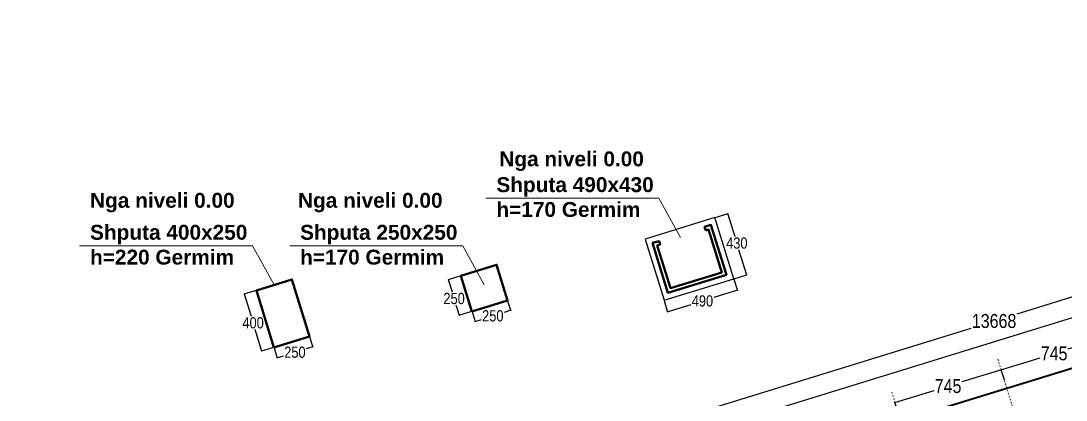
# Model space of a CAD drawing. Header units: centimetres. Extents: x 85226 to 578505, y -13061 to 170378.
# Drawn here: x 441273 to 448288, y 122986 to 125531 of the extents above; entities that cross this region are included whole.
import ezdxf

# ---------------------------------------------------------------- set-up
doc = ezdxf.new("R2010")
doc.units = ezdxf.units.CM
doc.linetypes.add('Dashed', pattern=[10.666667, 5.333333, -5.333333])
for name, color, linetype, lineweight in [('Akset_Pen_No__13', 13, 'Continuous', 18), ('Dimensionet', 150, 'Continuous', 15), ('Fasada', 7, 'Continuous', 15), ('Fasada_Pen_No__1', 1, 'Continuous', 18), ('Fasada_Pen_No__32', 32, 'Continuous', 18), ('muri', 7, 'Continuous', 40), ('Shtyllat', 1, 'Continuous', 25), ('Spotat', 1, 'Continuous', 15)]:
    doc.layers.add(name, color=color, linetype=linetype, lineweight=lineweight)
doc.styles.add('Dimensionet CM', font='swissc.ttf', dxfattribs={"height": 15})
doc.dimstyles.new('Maxi shkronjat', dxfattribs={"dimscale": 2, "dimtxt": 30, "dimasz": 1, "dimexe": 1, "dimexo": 1, "dimgap": 3, "dimtad": 0, "dimtih": 1, "dimtoh": 1, "dimzin": 9, "dimtxsty": 'Dimensionet CM', "dimblk": 'ARCHTICK', "dimcen": 1, "dimdle": 1, "dimadec": 0, "dimazin": 0, "dimtfac": 1, "dimtmove": 0, "dimatfit": 3, "dimldrblk": 'ARCHTICK', "dimfxl": 1, "dimarcsym": 0})

# ---------------------------------------------------------------- blocks, each defined once
blk = doc.blocks.new('_ArchTick')
at = {"layer": 'Spotat', "color": 0, "const_width": 0.15}
blk.add_lwpolyline([(-0.5, -0.5), (0.5, 0.5)], dxfattribs=at)
blk = doc.blocks.new('*D4425')
at = {"layer": 'DEFPOINTS', "color": 0, "transparency": 16777216}
for p in [(443209.9, 123412.8), (442971, 123339.1), (443231.3, 123343.4)]:
    blk.add_point(p, dxfattribs=at)
at = {"layer": 'Dimensionet', "color": 0, "lineweight": -2, "transparency": 16777216}
for p, q in [((443210.5, 123410.8), (443231.9, 123341.5)), ((443233.2, 123344), (443187.7, 123330)), ((442971.6, 123337.2), (442993, 123267.9)), ((442990.5, 123269.2), (443036, 123283.2))]:
    blk.add_line(p, q, dxfattribs=at)
at = {"layer": 'Dimensionet', "color": 0, "lineweight": -2, "transparency": 16777216, "xscale": 2, "yscale": 2, "zscale": 2}
for p, rotation in [((443231.3, 123343.4), 17.12999999998886), ((442992.4, 123269.8), 197.1299999999888)]:
    blk.add_blockref('_ArchTick', p, dxfattribs=dict(at, rotation=rotation))
at = {"layer": 'Dimensionet', "color": 0, "transparency": 16777216, "insert": (443111.8, 123306.6), "char_height": 15, "attachment_point": 5, "style": 'Dimensionet CM'}
blk.add_mtext('{\\H5x;250}', dxfattribs=at)
blk = doc.blocks.new('*D4426')
at = {"layer": 'DEFPOINTS', "color": 0, "transparency": 16777216}
for p in [(442771.9, 123696.3), (442853.2, 123721.4), (442971, 123339.1)]:
    blk.add_point(p, dxfattribs=at)
at = {"layer": 'Dimensionet', "color": 0, "lineweight": -2, "transparency": 16777216}
for p, q in [((442851.3, 123720.8), (442770, 123695.7)), ((442771.3, 123698.2), (442817.5, 123548.3)), ((442890.3, 123312.2), (442844.9, 123459.4)), ((442969.1, 123338.5), (442887.8, 123313.5))]:
    blk.add_line(p, q, dxfattribs=at)
at = {"layer": 'Dimensionet', "color": 0, "lineweight": -2, "transparency": 16777216, "xscale": 2, "yscale": 2, "zscale": 2}
for p, rotation in [((442771.9, 123696.3), 107.1299999999913), ((442889.7, 123314.1), 287.1299999999913)]:
    blk.add_blockref('_ArchTick', p, dxfattribs=dict(at, rotation=rotation))
at = {"layer": 'Dimensionet', "color": 0, "transparency": 16777216, "insert": (442831.2, 123503.9), "char_height": 15, "attachment_point": 5, "style": 'Dimensionet CM'}
blk.add_mtext('{\\H5x;400}', dxfattribs=at)
blk = doc.blocks.new('*D4427')
at = {"layer": 'DEFPOINTS', "color": 0, "transparency": 16777216}
for p in [(444538.9, 123654.8), (444300, 123581.1), (444559.6, 123587.6)]:
    blk.add_point(p, dxfattribs=at)
at = {"layer": 'Dimensionet', "color": 0, "lineweight": -2, "transparency": 16777216}
for p, q in [((444539.5, 123652.8), (444560.2, 123585.7)), ((444300.6, 123579.2), (444321.3, 123512.1)), ((444561.5, 123588.2), (444516, 123574.2)), ((444318.8, 123513.4), (444364.3, 123527.4))]:
    blk.add_line(p, q, dxfattribs=at)
at = {"layer": 'Dimensionet', "color": 0, "lineweight": -2, "transparency": 16777216, "xscale": 2, "yscale": 2, "zscale": 2}
for p, rotation in [((444559.6, 123587.6), 17.13000000002414), ((444320.7, 123514), 197.1300000000241)]:
    blk.add_blockref('_ArchTick', p, dxfattribs=dict(at, rotation=rotation))
at = {"layer": 'Dimensionet', "color": 0, "transparency": 16777216, "insert": (444440.2, 123550.8), "char_height": 15, "attachment_point": 5, "style": 'Dimensionet CM'}
blk.add_mtext('{\\H5x;250}', dxfattribs=at)
blk = doc.blocks.new('*D4428')
at = {"layer": 'DEFPOINTS', "color": 0, "transparency": 16777216}
for p in [(444141.3, 123793.8), (444226.4, 123820), (444300, 123581.1)]:
    blk.add_point(p, dxfattribs=at)
at = {"layer": 'Dimensionet', "color": 0, "lineweight": -2, "transparency": 16777216}
for p, q in [((444224.5, 123819.4), (444139.4, 123793.2)), ((444140.7, 123795.7), (444166.6, 123711.6)), ((444215.5, 123553), (444194.1, 123622.5)), ((444298.1, 123580.5), (444213, 123554.3))]:
    blk.add_line(p, q, dxfattribs=at)
at = {"layer": 'Dimensionet', "color": 0, "lineweight": -2, "transparency": 16777216, "xscale": 2, "yscale": 2, "zscale": 2}
for p, rotation in [((444141.3, 123793.8), 107.1299999999634), ((444214.9, 123554.9), 287.1299999999633)]:
    blk.add_blockref('_ArchTick', p, dxfattribs=dict(at, rotation=rotation))
at = {"layer": 'Dimensionet', "color": 0, "transparency": 16777216, "insert": (444180.4, 123667.1), "char_height": 15, "attachment_point": 5, "style": 'Dimensionet CM'}
blk.add_mtext('{\\H5x;250}', dxfattribs=at)
blk = doc.blocks.new('*D4429')
at = {"layer": 'DEFPOINTS', "color": 0, "transparency": 16777216}
for p in [(446057.7, 123799.9), (446081.4, 123722.9), (445589.5, 123655.6)]:
    blk.add_point(p, dxfattribs=at)
at = {"layer": 'Dimensionet', "color": 0, "lineweight": -2, "transparency": 16777216}
for p, q in [((446058.3, 123798), (446082, 123721)), ((446083.4, 123723.5), (445924.2, 123674.5)), ((445590, 123653.7), (445613.8, 123576.7)), ((445611.3, 123578), (445770.8, 123627.2))]:
    blk.add_line(p, q, dxfattribs=at)
at = {"layer": 'Dimensionet', "color": 0, "lineweight": -2, "transparency": 16777216, "xscale": 2, "yscale": 2, "zscale": 2}
for p, rotation in [((446081.4, 123722.9), 17.13000000059913), ((445613.2, 123578.6), 197.1300000005991)]:
    blk.add_blockref('_ArchTick', p, dxfattribs=dict(at, rotation=rotation))
at = {"layer": 'Dimensionet', "color": 0, "transparency": 16777216, "insert": (445847.5, 123650.8), "char_height": 15, "attachment_point": 5, "style": 'Dimensionet CM'}
blk.add_mtext('{\\H5x;490}', dxfattribs=at)
blk = doc.blocks.new('*D4430')
at = {"layer": 'DEFPOINTS', "color": 0, "transparency": 16777216}
for p in [(445931.1, 124210.8), (446017.2, 124237.4), (446057.7, 123799.9)]:
    blk.add_point(p, dxfattribs=at)
at = {"layer": 'Dimensionet', "color": 0, "lineweight": -2, "transparency": 16777216}
for p, q in [((445933, 124211.4), (446019.1, 124238)), ((446016.6, 124239.3), (446064.6, 124083.7)), ((446144.4, 123824.5), (446092, 123994.8)), ((446059.6, 123800.5), (446145.8, 123827))]:
    blk.add_line(p, q, dxfattribs=at)
at = {"layer": 'Dimensionet', "color": 0, "lineweight": -2, "transparency": 16777216, "xscale": 2, "yscale": 2, "zscale": 2}
for p, rotation in [((446017.2, 124237.4), 107.1300000000878), ((446143.9, 123826.5), 287.1300000000878)]:
    blk.add_blockref('_ArchTick', p, dxfattribs=dict(at, rotation=rotation))
at = {"layer": 'Dimensionet', "color": 0, "transparency": 16777216, "insert": (446078.3, 124039.2), "char_height": 15, "attachment_point": 5, "style": 'Dimensionet CM'}
blk.add_mtext('{\\H5x;430}', dxfattribs=at)
blk = doc.blocks.new('*D4459')
at = {"layer": 'DEFPOINTS', "color": 0, "transparency": 16777216}
for p in [(447852.1, 123189.1), (447874.4, 123116.7), (447162.5, 122897.3)]:
    blk.add_point(p, dxfattribs=at)
at = {"layer": 'Dimensionet', "color": 0, "lineweight": -2, "transparency": 16777216}
for p, q in [((447854, 123189.7), (447589.2, 123108.1)), ((447873.9, 123118.6), (447851.5, 123191.1)), ((447138.3, 122969.1), (447403.1, 123050.8)), ((447161.9, 122899.2), (447139.6, 122971.6))]:
    blk.add_line(p, q, dxfattribs=at)
at = {"layer": 'Dimensionet', "color": 0, "lineweight": -2, "transparency": 16777216, "xscale": 2, "yscale": 2, "zscale": 2}
for p, rotation in [((447852.1, 123189.1), 17.12999999999723), ((447140.2, 122969.7), 197.1299999999972)]:
    blk.add_blockref('_ArchTick', p, dxfattribs=dict(at, rotation=rotation))
at = {"layer": 'Dimensionet', "color": 0, "transparency": 16777216, "insert": (447496.1, 123079.4), "char_height": 15, "attachment_point": 5, "style": 'Dimensionet CM'}
blk.add_mtext('{\\H6.25x;745}', dxfattribs=at)
blk = doc.blocks.new('*D4460')
at = {"layer": 'DEFPOINTS', "color": 0, "transparency": 16777216}
for p in [(448564.1, 123408.6), (448586.4, 123336.1), (447874.4, 123116.7)]:
    blk.add_point(p, dxfattribs=at)
at = {"layer": 'Dimensionet', "color": 0, "lineweight": -2, "transparency": 16777216}
for p, q in [((448566, 123409.2), (448301.1, 123327.5)), ((448585.8, 123338.1), (448563.5, 123410.5)), ((447850.2, 123188.6), (448115.1, 123270.2)), ((447873.9, 123118.6), (447851.5, 123191.1))]:
    blk.add_line(p, q, dxfattribs=at)
at = {"layer": 'Dimensionet', "color": 0, "lineweight": -2, "transparency": 16777216, "xscale": 2, "yscale": 2, "zscale": 2}
for p, rotation in [((448564.1, 123408.6), 17.13000000000051), ((447852.1, 123189.1), 197.1300000000005)]:
    blk.add_blockref('_ArchTick', p, dxfattribs=dict(at, rotation=rotation))
at = {"layer": 'Dimensionet', "color": 0, "transparency": 16777216, "insert": (448208.1, 123298.9), "char_height": 15, "attachment_point": 5, "style": 'Dimensionet CM'}
blk.add_mtext('{\\H6.25x;745}', dxfattribs=at)
blk = doc.blocks.new('*D4695')
at = {"layer": 'DEFPOINTS', "color": 0, "transparency": 16777216}
for p in [(454335.6, 125528.7), (454558.8, 124804.6), (441497.6, 120779)]:
    blk.add_point(p, dxfattribs=at)
at = {"layer": 'Dimensionet', "color": 0, "lineweight": -2, "transparency": 16777216}
for p, q in [((454337.5, 125529.3), (447958.7, 123563.3)), ((454558.2, 124806.5), (454335, 125530.6)), ((441272.5, 121502.5), (447651.3, 123468.5)), ((441497, 120780.9), (441273.8, 121505))]:
    blk.add_line(p, q, dxfattribs=at)
at = {"layer": 'Dimensionet', "color": 0, "lineweight": -2, "transparency": 16777216, "xscale": 2, "yscale": 2, "zscale": 2}
for p, rotation in [((454335.6, 125528.7), 17.1299999999269), ((441274.4, 121503.1), 197.1299999999269)]:
    blk.add_blockref('_ArchTick', p, dxfattribs=dict(at, rotation=rotation))
at = {"layer": 'Dimensionet', "color": 0, "transparency": 16777216, "insert": (447805, 123515.9), "char_height": 15, "attachment_point": 5, "style": 'Dimensionet CM'}
blk.add_mtext('{\\H6.25x;13668}', dxfattribs=at)
blk = doc.blocks.new('*D4698')
at = {"layer": 'DEFPOINTS', "color": 0, "transparency": 16777216}
for p in [(454374.4, 125403), (454517.6, 124938.4), (445068.7, 122026.1)]:
    blk.add_point(p, dxfattribs=at)
at = {"layer": 'Dimensionet', "color": 0, "lineweight": -2, "transparency": 16777216}
for p, q in [((454376.3, 125403.6), (449774.8, 123985.4)), ((454517, 124940.3), (454373.8, 125405)), ((444923.6, 122490.2), (449525, 123908.4)), ((445068.1, 122028), (444924.9, 122492.7))]:
    blk.add_line(p, q, dxfattribs=at)
at = {"layer": 'Dimensionet', "color": 0, "lineweight": -2, "transparency": 16777216, "xscale": 2, "yscale": 2, "zscale": 2}
for p, rotation in [((454374.4, 125403), 17.1299999999269), ((444925.5, 122490.8), 197.1299999999269)]:
    blk.add_blockref('_ArchTick', p, dxfattribs=dict(at, rotation=rotation))
at = {"layer": 'Dimensionet', "color": 0, "transparency": 16777216, "insert": (449649.9, 123946.9), "char_height": 15, "attachment_point": 5, "style": 'Dimensionet CM'}
blk.add_mtext('{\\H6.25x;9888}', dxfattribs=at)

msp = doc.modelspace()

# ---------------------------------------------------------------- linework, layer by layer
at = {"color": 252}
msp.add_lwpolyline([(445462.807, 124066.505), (445589.459, 123655.581), (446057.722, 123799.906), (445931.07, 124210.83)], close=True, dxfattribs=at)
at = {"layer": 'Akset_Pen_No__13', "color": 251, "linetype": 'Dashed', "ltscale": 2}
for p, q in [((447830.5, 123259.302), (448904.101, 119775.998)), ((447118.549, 123039.869), (448192.15, 119556.565))]:
    msp.add_line(p, q, dxfattribs=at)
at = {"layer": 'Fasada'}
for points in [[(444394.286, 124340.272), (445555.66, 124340.272), (445700.305, 124077.944)], [(441666.609, 124020.526), (442827.984, 124020.526), (442972.629, 123758.198)], [(443076.648, 124020.526), (444238.023, 124020.526), (444382.668, 123758.198)]]:
    msp.add_lwpolyline(points, dxfattribs=at)
at = {"layer": 'Fasada_Pen_No__1', "lineweight": 50}
msp.add_lwpolyline([(442853.174, 123721.38), (443092.084, 123795.015), (443209.9, 123412.76), (442970.991, 123339.125), (442853.174, 123721.38)], dxfattribs=at)
at = {"layer": 'Fasada_Pen_No__32', "lineweight": 50}
msp.add_lwpolyline([(444226.369, 123820.029), (444465.279, 123893.665), (444538.914, 123654.755), (444300.004, 123581.12), (444226.369, 123820.029)], dxfattribs=at)
at = {"layer": 'muri'}
msp.add_lwpolyline([(454495.298, 122303.074), (454694.715, 123339.658), (454884.989, 123398.303), (454460.85, 124774.423), (450136.591, 123441.628), (450092.41, 123584.974), (449528.583, 123411.195), (449572.764, 123267.849), (449424.64, 123222.195), (449338.189, 123509.476), (446443.559, 122617.312), (446533.832, 122331.209), (446385.708, 122285.556), (446341.527, 122428.901), (445777.7, 122255.122), (445821.881, 122111.777), (445119.487, 121895.289)], dxfattribs=at)
at = {"layer": 'Shtyllat', "color": 3, "lineweight": 50}
msp.add_lwpolyline([(445868.986, 124123.678), (445861.622, 124147.569), (445904.626, 124160.823), (446007.715, 123826.35), (445615.903, 123705.588), (445512.814, 124040.061), (445555.818, 124053.316), (445563.181, 124029.425), (445544.068, 124023.534), (445632.43, 123736.842), (445976.461, 123842.877), (445888.098, 124129.569)], close=True, dxfattribs=at)

# ---------------------------------------------------------------- texts
at = {"layer": 'Fasada', "char_height": 100, "attachment_point": 1, "style": 'Dimensionet CM'}
for s, insert in [('{\\fArial|b1|i0|c0|p34;Nga niveli 0.00}', (444483.863, 124654.565)), ('{\\fArial|b1|i0|c0|p34;Shputa 490x430\\Ph=170 Germim}', (444464.384, 124481.653)), ('{\\fArial|b1|i0|c0|p34;Nga niveli 0.00}', (441736.708, 124376.481)), ('{\\fArial|b1|i0|c0|p34;Nga niveli 0.00}', (443132.532, 124376.481)), ('{\\fArial|b1|i0|c0|p34;Shputa 400x250\\Ph=220 Germim}', (441736.708, 124161.907)), ('{\\fArial|b1|i0|c0|p34;Shputa 250x250\\Ph=170 Germim}', (443146.747, 124161.907))]:
    msp.add_mtext(s, dxfattribs=dict(at, insert=insert))

# ---------------------------------------------------------------- dimensions: what is measured, and where the dimension line sits
at = {"layer": 'Dimensionet'}
for base, p1, p2, picture, middle in [((454335.634, 125528.725), (441497.615, 120778.98), (454558.814, 124804.616), '*D4695', (447805.035, 123515.907)), ((454374.372, 125403.04), (445068.695, 122026.133), (454517.578, 124938.406), '*D4698', (449649.93, 123946.903))]:
    dim = msp.add_linear_dim(base=base, p1=p1, p2=p2, angle=17.13, text='{\\H6.25x;<>}', dimstyle='Maxi shkronjat', override={"dimdec": 0}, dxfattribs=at)
    dim.commit()
    dim.dimension.update_dxf_attribs({"geometry": picture, "text_midpoint": middle, "dimtype": 160})
for base, p1, p2, angle, picture, middle in [((446017.199, 124237.377), (446057.722, 123799.906), (445931.07, 124210.83), 107.13, '*D4430', (446078.27, 124039.233)), ((444141.298, 123793.809), (444300.004, 123581.12), (444226.369, 123820.029), 107.13, '*D4428', (444180.361, 123667.069)), ((446081.444, 123722.941), (445589.459, 123655.581), (446057.722, 123799.906), 17.13, '*D4429', (445847.522, 123650.843)), ((442771.912, 123696.334), (442970.991, 123339.125), (442853.174, 123721.38), 107.13, '*D4426', (442831.224, 123503.897)), ((444559.612, 123587.6), (444300.004, 123581.12), (444538.914, 123654.755), 17.13, '*D4427', (444440.157, 123550.782)), ((443231.273, 123343.416), (442970.991, 123339.125), (443209.9, 123412.76), 17.13, '*D4425', (443111.818, 123306.598))]:
    dim = msp.add_linear_dim(base=base, p1=p1, p2=p2, angle=angle, text='{\\H5x;<>}', dimstyle='Maxi shkronjat', dxfattribs=at)
    dim.commit()
    dim.dimension.update_dxf_attribs({"geometry": picture, "text_midpoint": middle, "dimtype": 161})
for p1, p2, picture, middle in [((447874.447, 123116.717), (448586.398, 123336.149), '*D4460', (448208.098, 123298.866)), ((447162.496, 122897.284), (447874.447, 123116.717), '*D4459', (447496.147, 123079.433))]:
    dim = msp.add_aligned_dim(p1=p1, p2=p2, distance=75.796, text='{\\H6.25x;<>}', dimstyle='Maxi shkronjat', dxfattribs=at)
    dim.commit()
    dim.dimension.update_dxf_attribs({"geometry": picture, "text_midpoint": middle})

doc.saveas('drawing.dxf')
